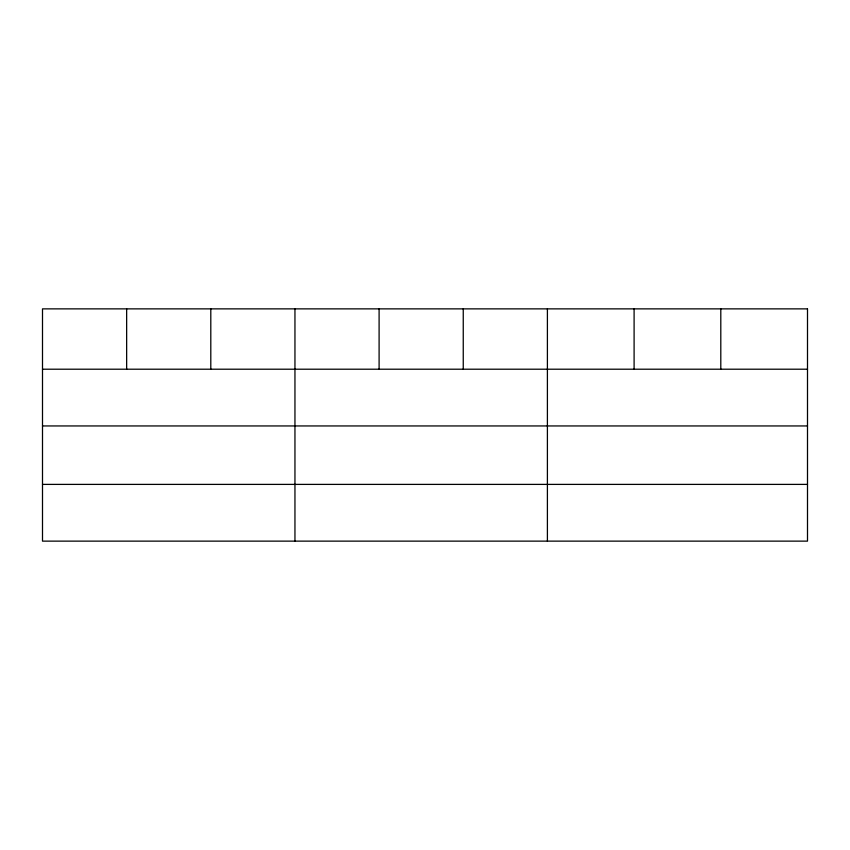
<?xml version="1.0" encoding="UTF-8"?>
<svg xmlns="http://www.w3.org/2000/svg" width="850" height="850" viewBox="0 0 850 850"><rect width="100%" height="100%" fill="white"/><g stroke="black" fill="none" stroke-linecap="round" stroke-linejoin="round"><path stroke-width="1.27" d="M42.5 369.208L807.5 369.208M42.5 425.946L807.5 425.946M42.5 484.394L807.5 484.394M720.8 308.869L720.8 369.208M634.1 308.869L634.1 369.208M547.4 308.869L547.4 541.131M463.25 308.869L463.25 369.208M379.1 308.869L379.1 369.208M294.95 308.869L294.95 541.131M210.8 308.869L210.8 369.208M126.65 308.869L126.65 369.208M807.5 308.869L42.5 308.869L42.5 541.131L807.5 541.131L807.5 308.869"/></g></svg>
